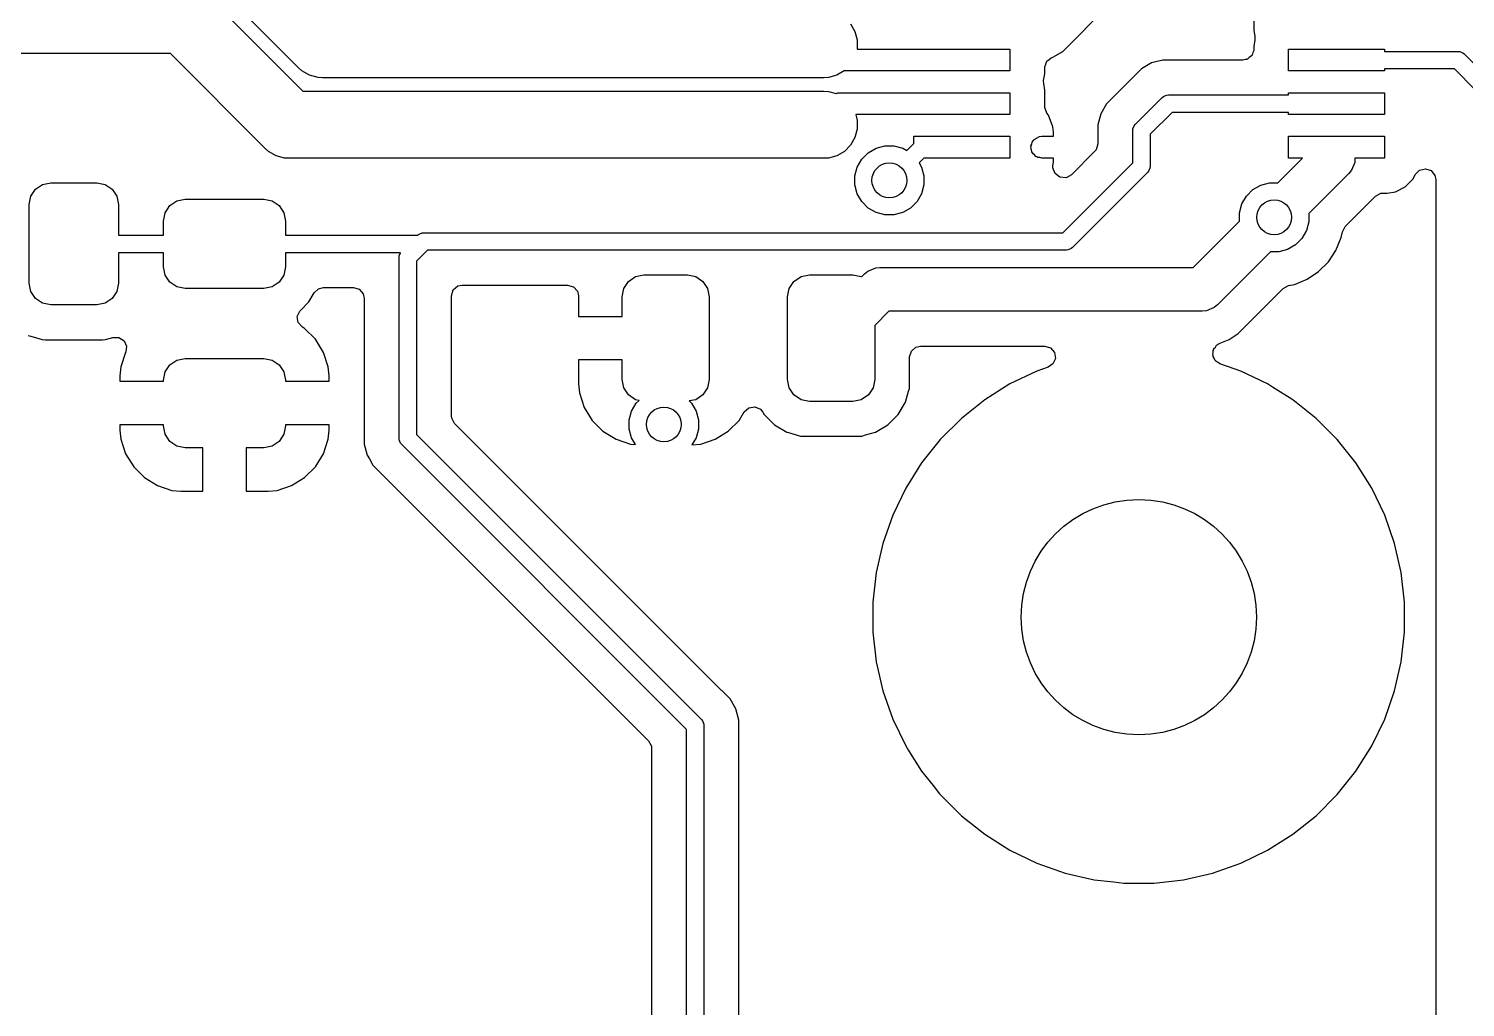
# Model space of a CAD drawing. Extents: x 0.71 to 7.56, y -5.16 to -0.79.
# Drawn here: x 1.703 to 2.352, y -2.676 to -2.234 of the extents above; entities that cross this region are included whole.
import ezdxf

# ---------------------------------------------------------------- set-up
doc = ezdxf.new("R2010")
doc.units = 0
doc.header["$MEASUREMENT"] = 0
doc.layers.add('BLACK', color=7, linetype='CONTINUOUS')

msp = doc.modelspace()

# ---------------------------------------------------------------- linework, layer by layer
at = {"layer": 'BLACK', "linetype": 'CONTINUOUS'}
for p, q in [((1.82516, -2.25197), (1.78228, -2.20909)), ((1.7842, -2.2196), (1.82709, -2.26248)), ((2.17037, -2.24451), (2.19063, -2.22425)), ((2.07452, -2.23203), (2.0765, -2.23546)), ((2.25667, -2.22739), (2.25667, -2.2349)), ((2.0765, -2.23546), (2.07753, -2.23928)), ((2.25667, -2.2349), (2.25714, -2.23782)), ((2.25714, -2.23782), (2.25717, -2.2391)), ((2.25717, -2.2391), (2.25715, -2.23922)), ((1.76721, -2.24547), (1.04921, -2.24547)), ((1.81009, -2.28836), (1.76721, -2.24547)), ((2.07753, -2.24323), (2.07745, -2.2435)), ((2.07745, -2.2435), (2.1248, -2.2435)), ((2.07753, -2.23928), (2.07753, -2.24323)), ((2.1248, -2.2435), (2.14646, -2.2435)), ((2.14646, -2.2435), (2.14646, -2.25335)), ((2.16587, -2.2471), (2.17037, -2.24451)), ((2.25622, -2.24508), (2.2559, -2.24616)), ((2.25665, -2.24404), (2.25622, -2.24508)), ((2.25667, -2.24378), (2.25665, -2.24404)), ((2.25715, -2.23922), (2.25667, -2.24226)), ((2.25667, -2.24226), (2.25667, -2.24378)), ((2.27244, -2.25335), (2.27244, -2.2435)), ((2.27244, -2.2435), (2.31575, -2.2435)), ((2.31575, -2.2435), (2.31575, -2.24449)), ((2.31575, -2.24449), (2.34894, -2.24449)), ((2.34894, -2.24449), (2.34971, -2.24456)), ((2.34971, -2.24456), (2.35113, -2.24515)), ((2.35113, -2.24515), (2.35173, -2.24564)), ((2.35173, -2.24564), (2.36234, -2.25626)), ((1.82665, -2.25328), (1.82516, -2.25197)), ((2.16222, -2.25163), (2.16224, -2.25143)), ((2.16222, -2.25459), (2.16222, -2.25163)), ((2.16224, -2.25143), (2.16267, -2.25032)), ((2.16267, -2.25032), (2.163, -2.24919)), ((2.163, -2.24919), (2.16315, -2.24905)), ((2.16315, -2.24905), (2.16323, -2.24886)), ((2.16323, -2.24886), (2.16418, -2.24816)), ((2.16418, -2.24816), (2.16508, -2.24739)), ((2.16508, -2.24739), (2.1654, -2.24727)), ((2.1654, -2.24727), (2.16544, -2.24724)), ((2.16544, -2.24724), (2.1655, -2.24723)), ((2.1655, -2.24723), (2.16584, -2.24711)), ((2.16584, -2.24711), (2.16587, -2.2471)), ((2.2105, -2.24975), (2.20601, -2.25234)), ((2.2124, -2.24924), (2.2105, -2.24975)), ((2.2105, -2.24975), (2.2105, -2.24975)), ((2.2105, -2.24975), (2.2105, -2.24975)), ((2.21552, -2.24841), (2.2124, -2.24924)), ((2.2124, -2.24924), (2.2124, -2.24924)), ((2.25179, -2.24841), (2.21552, -2.24841)), ((2.25287, -2.24817), (2.25179, -2.24841)), ((2.25334, -2.24815), (2.25287, -2.24817)), ((2.25352, -2.24803), (2.25334, -2.24815)), ((2.25382, -2.24796), (2.25352, -2.24803)), ((2.25467, -2.24723), (2.25382, -2.24796)), ((2.2556, -2.24658), (2.25467, -2.24723)), ((2.2557, -2.24634), (2.2556, -2.24658)), ((2.2559, -2.24616), (2.2557, -2.24634)), ((1.83008, -2.25526), (1.82665, -2.25328)), ((1.8339, -2.25628), (1.83008, -2.25526)), ((1.83588, -2.25641), (1.8339, -2.25628)), ((2.0625, -2.25641), (1.83588, -2.25641)), ((2.06448, -2.25628), (2.0625, -2.25641)), ((2.0683, -2.25526), (2.06448, -2.25628)), ((2.07161, -2.25335), (2.0683, -2.25526)), ((2.10315, -2.25335), (2.07161, -2.25335)), ((2.14646, -2.25335), (2.10315, -2.25335)), ((2.16172, -2.25787), (2.16173, -2.25769)), ((2.16176, -2.25903), (2.16172, -2.25787)), ((2.16173, -2.25769), (2.16222, -2.25459)), ((2.20262, -2.25573), (2.19312, -2.26523)), ((2.20601, -2.25234), (2.20262, -2.25573)), ((2.20262, -2.25573), (2.20262, -2.25573)), ((2.31575, -2.25335), (2.27244, -2.25335)), ((2.34731, -2.25236), (2.31575, -2.25236)), ((2.31575, -2.25236), (2.31575, -2.25335)), ((2.35678, -2.26182), (2.34731, -2.25236)), ((1.82709, -2.26248), (2.0625, -2.26248)), ((2.0625, -2.26248), (2.06448, -2.26261)), ((2.06448, -2.26261), (2.06804, -2.26357)), ((2.06804, -2.26357), (2.06821, -2.2635)), ((2.06821, -2.2635), (2.06872, -2.26328)), ((2.06872, -2.26328), (2.06969, -2.26319)), ((2.06872, -2.26328), (2.06872, -2.26328)), ((2.06969, -2.26319), (2.12628, -2.26319)), ((2.12628, -2.26319), (2.14646, -2.26319)), ((2.14646, -2.26319), (2.14646, -2.27303)), ((2.16222, -2.26195), (2.16176, -2.25903)), ((2.16222, -2.26947), (2.16222, -2.26195)), ((2.16222, -2.26195), (2.16222, -2.26195)), ((2.21533, -2.26533), (2.21592, -2.26484)), ((2.21592, -2.26484), (2.21651, -2.26459)), ((2.21651, -2.26459), (2.21734, -2.26425)), ((2.21734, -2.26425), (2.21811, -2.26417)), ((2.21811, -2.26417), (2.27244, -2.26417)), ((2.27244, -2.26417), (2.27244, -2.26319)), ((2.27244, -2.26319), (2.31575, -2.26319)), ((2.31575, -2.26319), (2.31575, -2.27303)), ((2.16224, -2.26981), (2.16222, -2.26947)), ((2.1632, -2.27239), (2.16224, -2.26981)), ((2.19014, -2.26822), (2.18754, -2.27271)), ((2.19312, -2.26523), (2.19014, -2.26822)), ((2.19312, -2.26523), (2.19312, -2.26523)), ((2.20312, -2.27753), (2.21533, -2.26533)), ((2.10315, -2.27303), (2.07682, -2.27303)), ((2.07682, -2.27303), (2.07753, -2.27566)), ((2.07753, -2.27566), (2.07753, -2.27962)), ((2.14646, -2.27303), (2.10315, -2.27303)), ((2.16391, -2.27334), (2.1632, -2.27239)), ((2.16589, -2.27865), (2.16391, -2.27334)), ((2.18754, -2.27271), (2.1862, -2.27772)), ((2.1862, -2.27772), (2.1862, -2.28627)), ((2.20263, -2.27813), (2.20312, -2.27753)), ((2.21974, -2.27205), (2.20984, -2.28195)), ((2.27244, -2.27205), (2.21974, -2.27205)), ((2.27244, -2.27303), (2.27244, -2.27205)), ((2.31575, -2.27303), (2.27244, -2.27303)), ((2.0765, -2.28344), (2.07452, -2.28687)), ((2.07753, -2.27962), (2.0765, -2.28344)), ((2.10315, -2.28608), (2.10315, -2.28287)), ((2.10315, -2.28287), (2.14646, -2.28287)), ((2.14646, -2.28287), (2.14646, -2.29272)), ((2.15717, -2.28464), (2.1574, -2.28438)), ((2.1574, -2.28438), (2.15748, -2.2843)), ((2.15748, -2.2843), (2.1599, -2.28299)), ((2.1599, -2.28299), (2.16094, -2.28287)), ((2.16094, -2.28287), (2.16614, -2.28287)), ((2.16614, -2.28099), (2.16589, -2.27865)), ((2.16589, -2.27865), (2.16589, -2.27865)), ((2.16614, -2.28287), (2.16614, -2.28099)), ((2.16614, -2.28099), (2.16614, -2.28099)), ((2.20197, -2.28031), (2.20204, -2.27955)), ((2.20197, -2.29483), (2.20197, -2.28031)), ((2.20204, -2.27955), (2.20263, -2.27813)), ((2.20984, -2.28195), (2.20984, -2.29646)), ((2.27244, -2.29272), (2.27244, -2.28287)), ((2.27244, -2.28287), (2.31575, -2.28287)), ((2.31575, -2.28287), (2.31575, -2.29272)), ((1.81158, -2.28967), (1.81009, -2.28836)), ((1.81501, -2.29165), (1.81158, -2.28967)), ((2.07172, -2.28967), (2.0683, -2.29165)), ((2.07452, -2.28687), (2.07172, -2.28967)), ((2.07955, -2.29317), (2.08246, -2.29026)), ((2.08246, -2.29026), (2.08602, -2.28821)), ((2.08602, -2.28821), (2.08999, -2.28714)), ((2.08999, -2.28714), (2.0941, -2.28714)), ((2.0941, -2.28714), (2.09807, -2.28821)), ((2.09807, -2.28821), (2.09995, -2.28929)), ((2.09995, -2.28929), (2.10315, -2.28608)), ((2.15599, -2.28818), (2.1561, -2.28766)), ((2.15629, -2.289), (2.15599, -2.28818)), ((2.15602, -2.28714), (2.15639, -2.28635)), ((2.1561, -2.28766), (2.15602, -2.28714)), ((2.15642, -2.28986), (2.15629, -2.289)), ((2.15639, -2.28635), (2.15657, -2.2855)), ((2.15676, -2.29026), (2.15642, -2.28986)), ((2.15657, -2.2855), (2.15709, -2.2848)), ((2.15695, -2.29076), (2.15676, -2.29026)), ((2.15765, -2.29128), (2.15695, -2.29076)), ((2.15709, -2.2848), (2.15717, -2.28464)), ((2.18477, -2.28972), (2.17427, -2.30023)), ((2.18543, -2.28891), (2.18477, -2.28972)), ((2.1862, -2.28627), (2.18543, -2.28891)), ((1.81883, -2.29267), (1.81501, -2.29165)), ((1.82081, -2.2928), (1.81883, -2.29267)), ((2.0625, -2.2928), (1.82081, -2.2928)), ((2.06448, -2.29267), (2.0625, -2.2928)), ((2.0683, -2.29165), (2.06448, -2.29267)), ((2.07643, -2.3007), (2.0775, -2.29673)), ((2.0775, -2.29673), (2.07955, -2.29317)), ((2.10765, -2.29272), (2.10551, -2.29486)), ((2.10551, -2.29486), (2.1066, -2.29673)), ((2.1066, -2.29673), (2.10766, -2.3007)), ((2.14646, -2.29272), (2.10765, -2.29272)), ((2.15822, -2.29194), (2.15765, -2.29128)), ((2.15873, -2.29209), (2.15822, -2.29194)), ((2.15915, -2.29241), (2.15873, -2.29209)), ((2.16002, -2.29247), (2.15915, -2.29241)), ((2.16086, -2.29272), (2.16002, -2.29247)), ((2.16614, -2.29272), (2.16086, -2.29272)), ((2.16595, -2.29712), (2.16596, -2.29625)), ((2.16691, -2.2997), (2.16595, -2.29712)), ((2.16596, -2.29625), (2.16614, -2.2946)), ((2.16614, -2.2946), (2.16614, -2.29272)), ((2.16614, -2.2946), (2.16614, -2.2946)), ((2.17042, -2.32638), (2.20197, -2.29483)), ((2.20977, -2.29722), (2.20918, -2.29864)), ((2.20984, -2.29646), (2.20977, -2.29722)), ((2.26759, -2.30383), (2.2787, -2.29272)), ((2.2787, -2.29272), (2.27244, -2.29272)), ((2.30227, -2.29464), (2.3008, -2.29818)), ((2.31575, -2.29272), (2.30227, -2.29272)), ((2.30227, -2.29272), (2.30227, -2.29464)), ((2.33155, -2.29815), (2.33422, -2.29749)), ((2.33422, -2.29749), (2.33682, -2.29837)), ((1.70949, -2.30459), (1.71325, -2.30384)), ((1.71325, -2.30384), (1.73392, -2.30384)), ((1.73392, -2.30384), (1.73769, -2.30459)), ((2.07643, -2.30481), (2.07643, -2.3007)), ((2.10766, -2.3007), (2.10766, -2.30481)), ((2.16911, -2.30135), (2.16691, -2.2997)), ((2.17186, -2.30154), (2.16911, -2.30135)), ((2.17427, -2.30023), (2.17186, -2.30154)), ((2.20869, -2.29924), (2.17483, -2.3331)), ((2.20918, -2.29864), (2.20869, -2.29924)), ((2.25987, -2.30489), (2.26384, -2.30383)), ((2.26384, -2.30383), (2.26759, -2.30383)), ((2.29958, -2.29968), (2.28151, -2.31775)), ((2.3008, -2.29818), (2.29958, -2.29968)), ((2.32513, -2.30563), (2.32866, -2.3021)), ((2.32866, -2.3021), (2.32966, -2.30015)), ((2.32966, -2.30015), (2.33155, -2.29815)), ((2.33682, -2.29837), (2.33853, -2.30053)), ((2.33853, -2.30053), (2.33889, -2.30236)), ((2.33889, -2.30236), (2.33889, -3.60419)), ((1.70341, -2.31369), (1.70416, -2.30992)), ((1.70416, -2.30992), (1.70629, -2.30673)), ((1.70629, -2.30673), (1.70949, -2.30459)), ((1.73769, -2.30459), (1.74088, -2.30673)), ((1.74088, -2.30673), (1.74301, -2.30992)), ((1.74301, -2.30992), (1.74376, -2.31369)), ((2.0775, -2.30878), (2.07643, -2.30481)), ((2.07955, -2.31234), (2.0775, -2.30878)), ((2.1066, -2.30878), (2.10454, -2.31234)), ((2.10766, -2.30481), (2.1066, -2.30878)), ((2.25135, -2.31341), (2.2534, -2.30985)), ((2.2534, -2.30985), (2.25631, -2.30695)), ((2.25631, -2.30695), (2.25987, -2.30489)), ((2.29806, -2.32349), (2.31164, -2.30991)), ((2.31164, -2.30991), (2.31405, -2.3086)), ((2.31405, -2.3086), (2.31509, -2.30848)), ((2.31509, -2.30848), (2.31699, -2.30848)), ((2.31699, -2.30848), (2.32068, -2.3079)), ((2.31699, -2.30848), (2.31699, -2.30848)), ((2.32068, -2.3079), (2.32513, -2.30563)), ((1.70341, -2.34912), (1.70341, -2.31369)), ((1.74376, -2.31369), (1.74376, -2.32754)), ((1.76485, -2.31738), (1.76699, -2.31418)), ((1.76699, -2.31418), (1.77018, -2.31205)), ((1.77018, -2.31205), (1.77394, -2.3113)), ((1.77394, -2.3113), (1.80938, -2.3113)), ((1.80938, -2.3113), (1.81314, -2.31205)), ((1.81314, -2.31205), (1.81634, -2.31418)), ((1.81634, -2.31418), (1.81847, -2.31738)), ((2.08246, -2.31525), (2.07955, -2.31234)), ((2.08602, -2.31731), (2.08246, -2.31525)), ((2.10163, -2.31525), (2.09807, -2.31731)), ((2.10454, -2.31234), (2.10163, -2.31525)), ((2.25028, -2.31738), (2.25135, -2.31341)), ((1.7641, -2.32114), (1.76485, -2.31738)), ((1.7641, -2.32754), (1.7641, -2.32114)), ((1.81847, -2.31738), (1.81922, -2.32114)), ((1.81922, -2.32114), (1.81922, -2.32754)), ((2.08999, -2.31837), (2.08602, -2.31731)), ((2.0941, -2.31837), (2.08999, -2.31837)), ((2.09807, -2.31731), (2.0941, -2.31837)), ((2.22929, -2.34213), (2.25028, -2.32113)), ((2.25028, -2.32113), (2.25028, -2.31738)), ((2.28151, -2.32149), (2.28044, -2.32547)), ((2.28151, -2.31775), (2.28151, -2.32149)), ((2.298, -2.32355), (2.29806, -2.32349)), ((1.74376, -2.32754), (1.7641, -2.32754)), ((1.81922, -2.32754), (1.87896, -2.32754)), ((1.87896, -2.32753), (1.87929, -2.32726)), ((1.87896, -2.32754), (1.87896, -2.32753)), ((1.87929, -2.32726), (1.87956, -2.32704)), ((1.87956, -2.32704), (1.87998, -2.32687)), ((1.87998, -2.32687), (1.88098, -2.32645)), ((1.88098, -2.32645), (1.88175, -2.32638)), ((1.88175, -2.32638), (2.17042, -2.32638)), ((2.27839, -2.32903), (2.27548, -2.33193)), ((2.28044, -2.32547), (2.27839, -2.32903)), ((2.29382, -2.33437), (2.2962, -2.32863)), ((2.2962, -2.32863), (2.29673, -2.32599)), ((2.29673, -2.32599), (2.298, -2.32355)), ((1.7641, -2.33541), (1.74376, -2.33541)), ((1.74376, -2.33541), (1.74376, -2.34912)), ((1.7641, -2.34181), (1.7641, -2.33541)), ((1.8712, -2.33541), (1.81922, -2.33541)), ((1.81922, -2.33541), (1.81922, -2.34181)), ((1.87063, -2.33681), (1.8712, -2.33541)), ((1.88338, -2.33425), (1.87843, -2.33921)), ((2.17205, -2.33425), (1.88338, -2.33425)), ((2.17282, -2.33418), (2.17205, -2.33425)), ((2.17423, -2.33359), (2.17282, -2.33418)), ((2.17483, -2.3331), (2.17423, -2.33359)), ((2.2642, -2.33505), (2.24033, -2.35893)), ((2.26795, -2.33505), (2.2642, -2.33505)), ((2.27192, -2.33399), (2.26795, -2.33505)), ((2.27548, -2.33193), (2.27192, -2.33399)), ((2.29038, -2.33953), (2.29382, -2.33437)), ((1.76485, -2.34558), (1.7641, -2.34181)), ((1.81922, -2.34181), (1.81847, -2.34558)), ((1.87055, -2.33757), (1.87063, -2.33681)), ((1.87055, -2.41923), (1.87055, -2.33757)), ((1.87843, -2.33921), (1.87843, -2.4176)), ((2.08233, -2.34378), (2.08588, -2.34232)), ((2.08588, -2.34232), (2.0878, -2.34213)), ((2.08588, -2.34232), (2.08588, -2.34232)), ((2.0878, -2.34213), (2.22929, -2.34213)), ((2.28599, -2.34392), (2.29038, -2.33953)), ((1.70416, -2.35288), (1.70341, -2.34912)), ((1.74376, -2.34912), (1.74301, -2.35288)), ((1.76699, -2.34877), (1.76485, -2.34558)), ((1.77018, -2.3509), (1.76699, -2.34877)), ((1.81634, -2.34877), (1.81314, -2.3509)), ((1.81847, -2.34558), (1.81634, -2.34877)), ((1.97201, -2.35155), (1.97414, -2.34836)), ((1.97414, -2.34836), (1.97734, -2.34622)), ((1.97734, -2.34622), (1.9811, -2.34547)), ((1.9811, -2.34547), (2.00079, -2.34547)), ((2.00079, -2.34547), (2.00455, -2.34622)), ((2.00455, -2.34622), (2.00775, -2.34836)), ((2.00775, -2.34836), (2.00988, -2.35155)), ((2.04681, -2.35155), (2.04895, -2.34836)), ((2.04895, -2.34836), (2.05214, -2.34622)), ((2.05214, -2.34622), (2.05591, -2.34547)), ((2.05591, -2.34547), (2.07559, -2.34547)), ((2.07559, -2.34547), (2.07936, -2.34622)), ((2.07936, -2.34622), (2.07952, -2.34633)), ((2.07952, -2.34633), (2.08084, -2.34501)), ((2.08084, -2.34501), (2.08233, -2.34378)), ((2.27509, -2.34974), (2.28082, -2.34737)), ((2.28082, -2.34737), (2.28599, -2.34392)), ((1.70629, -2.35608), (1.70416, -2.35288)), ((1.74301, -2.35288), (1.74088, -2.35608)), ((1.77394, -2.35165), (1.77018, -2.3509)), ((1.80938, -2.35165), (1.77394, -2.35165)), ((1.81314, -2.3509), (1.80938, -2.35165)), ((1.82977, -2.35763), (1.83217, -2.35358)), ((1.83217, -2.35358), (1.83418, -2.3517)), ((1.83418, -2.3517), (1.83637, -2.35118)), ((1.83637, -2.35118), (1.8499, -2.35118)), ((1.8499, -2.35118), (1.85254, -2.35196)), ((1.85254, -2.35196), (1.85434, -2.35404)), ((1.85434, -2.35404), (1.85478, -2.35606)), ((1.89419, -2.3549), (1.89497, -2.35226)), ((1.89419, -2.39468), (1.89419, -2.3549)), ((1.89497, -2.35226), (1.89705, -2.35046)), ((1.89705, -2.35046), (1.89907, -2.35002)), ((1.89907, -2.35002), (1.94669, -2.35002)), ((1.94669, -2.35002), (1.94933, -2.35079)), ((1.94933, -2.35079), (1.95113, -2.35287)), ((1.95113, -2.35287), (1.95157, -2.3549)), ((1.95157, -2.3549), (1.95157, -2.36417)), ((1.97126, -2.35531), (1.97201, -2.35155)), ((1.97126, -2.36417), (1.97126, -2.35531)), ((2.00988, -2.35155), (2.01063, -2.35531)), ((2.01063, -2.35531), (2.01063, -2.39272)), ((2.04606, -2.35531), (2.04681, -2.35155)), ((2.04606, -2.39272), (2.04606, -2.35531)), ((2.24969, -2.37186), (2.26995, -2.3516)), ((2.26995, -2.3516), (2.27236, -2.35029)), ((2.27236, -2.35029), (2.27244, -2.35027)), ((2.27244, -2.35027), (2.27509, -2.34974)), ((1.70949, -2.35821), (1.70629, -2.35608)), ((1.71325, -2.35896), (1.70949, -2.35821)), ((1.73392, -2.35896), (1.71325, -2.35896)), ((1.73769, -2.35821), (1.73392, -2.35896)), ((1.74088, -2.35608), (1.73769, -2.35821)), ((1.82455, -2.36431), (1.82565, -2.36178)), ((1.82565, -2.36178), (1.82595, -2.36146)), ((1.82595, -2.36146), (1.82977, -2.35763)), ((1.85478, -2.35606), (1.85478, -2.41663)), ((2.09187, -2.36181), (2.08543, -2.36825)), ((2.23337, -2.36181), (2.09187, -2.36181)), ((2.23529, -2.36162), (2.23337, -2.36181)), ((2.23883, -2.36015), (2.23529, -2.36162)), ((2.24033, -2.35893), (2.23883, -2.36015)), ((2.23883, -2.36015), (2.23883, -2.36015)), ((1.825, -2.36702), (1.82455, -2.36431)), ((1.82684, -2.36907), (1.825, -2.36702)), ((1.95157, -2.36417), (1.97126, -2.36417)), ((2.08543, -2.36825), (2.08543, -2.39272)), ((1.703, -2.37281), (1.70413, -2.37314)), ((1.70413, -2.37314), (1.70921, -2.37461)), ((1.70921, -2.37461), (1.70921, -2.37461)), ((1.70921, -2.37461), (1.70921, -2.37461)), ((1.70921, -2.37461), (1.71067, -2.37473)), ((1.71067, -2.37473), (1.71067, -2.37473)), ((1.71067, -2.37473), (1.73651, -2.37473)), ((1.73651, -2.37473), (1.73796, -2.37461)), ((1.73651, -2.37473), (1.73651, -2.37473)), ((1.73796, -2.37461), (1.74122, -2.37367)), ((1.74122, -2.37367), (1.74397, -2.37367)), ((1.74397, -2.37367), (1.74628, -2.37517)), ((1.74628, -2.37517), (1.74742, -2.37767)), ((1.82782, -2.36967), (1.82684, -2.36907)), ((1.8327, -2.37455), (1.82782, -2.36967)), ((1.83632, -2.38043), (1.8327, -2.37455)), ((2.24109, -2.37649), (2.2455, -2.37466)), ((2.2455, -2.37466), (2.24557, -2.37461)), ((2.24557, -2.37461), (2.24969, -2.37186)), ((1.747, -2.38043), (1.74483, -2.38698)), ((1.74701, -2.38042), (1.747, -2.38043)), ((1.74702, -2.3804), (1.74701, -2.38042)), ((1.74709, -2.38016), (1.74702, -2.38037)), ((1.74702, -2.38037), (1.74702, -2.3804)), ((1.74742, -2.37767), (1.74705, -2.38015)), ((1.74705, -2.38015), (1.74709, -2.38016)), ((1.83849, -2.38698), (1.83632, -2.38043)), ((1.83632, -2.38043), (1.83632, -2.38043)), ((2.1012, -2.38246), (2.10198, -2.37982)), ((2.10198, -2.37982), (2.10405, -2.37802)), ((2.10405, -2.37802), (2.10608, -2.37758)), ((2.10608, -2.37758), (2.16222, -2.37758)), ((2.16222, -2.37758), (2.16486, -2.37835)), ((2.16486, -2.37835), (2.16667, -2.38043)), ((2.16667, -2.38043), (2.16706, -2.38316)), ((2.23814, -2.38143), (2.23832, -2.38049)), ((2.2383, -2.38184), (2.23814, -2.38143)), ((2.23829, -2.38228), (2.2383, -2.38184)), ((2.23832, -2.38049), (2.23834, -2.37953)), ((2.23834, -2.37953), (2.23858, -2.37916)), ((2.23858, -2.37916), (2.23867, -2.37873)), ((2.23867, -2.37873), (2.23933, -2.37804)), ((2.23933, -2.37804), (2.23986, -2.37724)), ((2.23986, -2.37724), (2.24043, -2.3769)), ((2.24043, -2.3769), (2.24057, -2.37675)), ((2.24057, -2.37675), (2.24104, -2.37651)), ((2.24104, -2.37651), (2.24109, -2.37649)), ((1.74483, -2.38698), (1.74442, -2.39102)), ((1.74483, -2.38698), (1.74483, -2.38698)), ((1.76485, -2.38923), (1.76699, -2.38603)), ((1.76699, -2.38603), (1.77018, -2.3839)), ((1.77018, -2.3839), (1.77394, -2.38315)), ((1.77394, -2.38315), (1.80938, -2.38315)), ((1.80938, -2.38315), (1.81314, -2.3839)), ((1.81314, -2.3839), (1.81634, -2.38603)), ((1.81634, -2.38603), (1.81847, -2.38923)), ((1.83891, -2.39102), (1.83849, -2.38698)), ((1.97126, -2.38386), (1.95157, -2.38386)), ((1.95157, -2.38386), (1.95157, -2.39468)), ((1.97126, -2.39272), (1.97126, -2.38386)), ((2.1012, -2.3953), (2.1012, -2.38246)), ((2.16384, -2.38707), (2.15869, -2.38887)), ((2.16591, -2.38566), (2.16384, -2.38707)), ((2.16706, -2.38316), (2.16591, -2.38566)), ((2.2388, -2.3831), (2.23829, -2.38228)), ((2.23915, -2.38399), (2.2388, -2.3831)), ((2.23951, -2.38424), (2.23915, -2.38399)), ((2.23974, -2.38462), (2.23951, -2.38424)), ((2.24061, -2.38503), (2.23974, -2.38462)), ((2.24139, -2.38559), (2.24061, -2.38503)), ((2.25076, -2.38887), (2.24139, -2.38559)), ((1.74442, -2.39102), (1.74442, -2.39348)), ((1.74442, -2.39348), (1.7641, -2.39348)), ((1.7641, -2.39299), (1.76485, -2.38923)), ((1.7641, -2.39348), (1.7641, -2.39299)), ((1.81847, -2.38923), (1.81922, -2.39299)), ((1.81922, -2.39299), (1.81922, -2.39348)), ((1.81922, -2.39348), (1.83891, -2.39348)), ((1.83891, -2.39348), (1.83891, -2.39102)), ((1.83891, -2.39102), (1.83891, -2.39102)), ((1.89419, -2.40904), (1.89419, -2.39468)), ((1.95157, -2.39468), (1.95199, -2.39873)), ((1.97201, -2.39648), (1.97126, -2.39272)), ((2.01063, -2.39272), (2.00988, -2.39648)), ((2.04681, -2.39648), (2.04606, -2.39272)), ((2.08543, -2.39272), (2.08468, -2.39648)), ((2.14654, -2.39472), (2.13512, -2.4019)), ((2.15869, -2.38887), (2.14654, -2.39472)), ((2.26291, -2.39472), (2.25076, -2.38887)), ((2.26511, -2.3961), (2.26291, -2.39472)), ((1.95199, -2.39873), (1.95416, -2.40528)), ((1.97414, -2.39968), (1.97201, -2.39648)), ((1.97734, -2.40181), (1.97414, -2.39968)), ((2.00775, -2.39968), (2.00455, -2.40181)), ((2.00988, -2.39648), (2.00775, -2.39968)), ((2.04895, -2.39968), (2.04681, -2.39648)), ((2.05214, -2.40181), (2.04895, -2.39968)), ((2.08255, -2.39968), (2.07936, -2.40181)), ((2.08468, -2.39648), (2.08255, -2.39968)), ((2.09928, -2.40297), (2.10072, -2.39803)), ((2.10072, -2.39803), (2.10109, -2.39675)), ((2.10109, -2.39675), (2.1012, -2.3953)), ((2.10109, -2.39675), (2.10109, -2.39675)), ((2.1012, -2.3953), (2.1012, -2.3953)), ((2.27433, -2.4019), (2.26511, -2.3961)), ((1.95416, -2.40528), (1.95416, -2.40528)), ((1.95416, -2.40528), (1.95778, -2.41116)), ((1.97454, -2.41094), (1.97561, -2.40697)), ((1.97561, -2.40697), (1.97766, -2.40341)), ((1.97894, -2.40213), (1.97734, -2.40181)), ((1.97766, -2.40341), (1.97894, -2.40213)), ((2.00455, -2.40181), (2.00164, -2.40239)), ((2.00164, -2.40239), (2.00265, -2.40341)), ((2.00265, -2.40341), (2.00471, -2.40697)), ((2.00471, -2.40697), (2.00577, -2.41094)), ((2.02411, -2.41116), (2.02647, -2.40732)), ((2.02647, -2.40732), (2.02852, -2.40548)), ((2.02852, -2.40548), (2.03124, -2.40503)), ((2.03124, -2.40503), (2.03376, -2.40613)), ((2.03376, -2.40613), (2.03483, -2.40739)), ((2.03483, -2.40739), (2.03551, -2.40854)), ((2.05591, -2.40256), (2.05214, -2.40181)), ((2.07559, -2.40256), (2.05591, -2.40256)), ((2.07936, -2.40181), (2.07559, -2.40256)), ((2.09599, -2.40854), (2.09928, -2.40297)), ((2.13512, -2.4019), (2.12457, -2.41031)), ((2.28488, -2.41031), (2.27433, -2.4019)), ((1.7641, -2.41317), (1.74442, -2.41317)), ((1.74442, -2.41317), (1.74442, -2.41563)), ((1.7641, -2.41366), (1.7641, -2.41317)), ((1.76485, -2.41743), (1.7641, -2.41366)), ((1.81922, -2.41366), (1.81847, -2.41743)), ((1.83891, -2.41317), (1.81922, -2.41317)), ((1.81922, -2.41317), (1.81922, -2.41366)), ((1.83891, -2.41563), (1.83891, -2.41317)), ((1.8943, -2.41008), (1.89419, -2.40904)), ((1.89562, -2.4125), (1.8943, -2.41008)), ((2.01626, -2.53313), (1.89562, -2.4125)), ((1.95778, -2.41116), (1.96266, -2.41604)), ((1.97454, -2.41505), (1.97454, -2.41094)), ((2.00577, -2.41094), (2.00577, -2.41505)), ((2.01923, -2.41604), (2.02411, -2.41116)), ((2.03551, -2.40854), (2.03551, -2.40854)), ((2.03551, -2.40854), (2.03551, -2.40854)), ((2.03551, -2.40854), (2.04008, -2.41311)), ((2.04008, -2.41311), (2.04008, -2.41311)), ((2.04008, -2.41311), (2.04008, -2.41311)), ((2.04008, -2.41311), (2.04565, -2.41641)), ((2.08584, -2.41641), (2.09141, -2.41311)), ((2.09141, -2.41311), (2.09599, -2.40854)), ((2.12457, -2.41031), (2.11503, -2.41985)), ((2.29442, -2.41985), (2.28488, -2.41031)), ((1.74442, -2.41563), (1.74483, -2.41967)), ((1.74483, -2.41967), (1.747, -2.42623)), ((1.76699, -2.42062), (1.76485, -2.41743)), ((1.77018, -2.42275), (1.76699, -2.42062)), ((1.81634, -2.42062), (1.81314, -2.42275)), ((1.81847, -2.41743), (1.81634, -2.42062)), ((1.83632, -2.42623), (1.83849, -2.41967)), ((1.83849, -2.41967), (1.83891, -2.41563)), ((1.83849, -2.41967), (1.83849, -2.41967)), ((1.83891, -2.41563), (1.83891, -2.41563)), ((1.85478, -2.41663), (1.85478, -2.42182)), ((1.87063, -2.42), (1.87055, -2.41923)), ((1.87121, -2.42142), (1.87063, -2.42)), ((1.87843, -2.4176), (2.00711, -2.54629)), ((1.96266, -2.41604), (1.96854, -2.41966)), ((1.96854, -2.41966), (1.96854, -2.41966)), ((1.96854, -2.41966), (1.97509, -2.42183)), ((1.97561, -2.41902), (1.97454, -2.41505)), ((1.97737, -2.42206), (1.97561, -2.41902)), ((2.00471, -2.41902), (2.00285, -2.42223)), ((2.00577, -2.41505), (2.00471, -2.41902)), ((2.0068, -2.42183), (2.01335, -2.41966)), ((2.01335, -2.41966), (2.01923, -2.41604)), ((2.01335, -2.41966), (2.01335, -2.41966)), ((2.04565, -2.41641), (2.04643, -2.41663)), ((2.04643, -2.41663), (2.05187, -2.41821)), ((2.05187, -2.41821), (2.05187, -2.41821)), ((2.05187, -2.41821), (2.05187, -2.41821)), ((2.05187, -2.41821), (2.05332, -2.41833)), ((2.05332, -2.41833), (2.05332, -2.41833)), ((2.05332, -2.41833), (2.07818, -2.41833)), ((2.07818, -2.41833), (2.07963, -2.41821)), ((2.07818, -2.41833), (2.07818, -2.41833)), ((2.07963, -2.41821), (2.08127, -2.41774)), ((2.07963, -2.41821), (2.07963, -2.41821)), ((2.07963, -2.41821), (2.07963, -2.41821)), ((2.08127, -2.41774), (2.08584, -2.41641)), ((2.11503, -2.41985), (2.10662, -2.43039)), ((2.30283, -2.43039), (2.29442, -2.41985)), ((1.747, -2.42623), (1.747, -2.42623)), ((1.747, -2.42623), (1.75063, -2.4321)), ((1.77394, -2.4235), (1.77018, -2.42275)), ((1.78182, -2.4235), (1.77394, -2.4235)), ((1.78182, -2.44319), (1.78182, -2.4235)), ((1.80938, -2.4235), (1.8015, -2.4235)), ((1.8015, -2.4235), (1.8015, -2.44319)), ((1.81314, -2.42275), (1.80938, -2.4235)), ((1.8327, -2.4321), (1.83632, -2.42623)), ((1.83632, -2.42623), (1.83632, -2.42623)), ((1.85478, -2.42182), (1.85482, -2.42196)), ((1.85482, -2.42196), (1.85613, -2.42683)), ((1.85613, -2.42683), (1.85713, -2.42858)), ((1.8717, -2.42201), (1.87121, -2.42142)), ((2.00039, -2.5507), (1.8717, -2.42201)), ((1.97509, -2.42183), (1.97509, -2.42183)), ((1.97509, -2.42183), (1.97737, -2.42206)), ((2.00285, -2.42223), (2.0068, -2.42183)), ((1.75063, -2.4321), (1.75551, -2.43698)), ((1.82782, -2.43698), (1.8327, -2.4321)), ((1.85713, -2.42858), (1.85872, -2.43133)), ((1.85872, -2.43133), (1.85872, -2.43133)), ((1.85872, -2.43133), (1.85872, -2.43133)), ((1.85872, -2.43133), (1.9832, -2.5558)), ((2.10662, -2.43039), (2.09945, -2.44181)), ((2.31, -2.44181), (2.30283, -2.43039)), ((1.75551, -2.43698), (1.76138, -2.4406)), ((1.82194, -2.4406), (1.82782, -2.43698)), ((1.76138, -2.4406), (1.76138, -2.4406)), ((1.76138, -2.4406), (1.76793, -2.44278)), ((1.76793, -2.44278), (1.76793, -2.44278)), ((1.76793, -2.44278), (1.77198, -2.44319)), ((1.77198, -2.44319), (1.78182, -2.44319)), ((1.78182, -2.44319), (1.78182, -2.44319)), ((1.8015, -2.44319), (1.81135, -2.44319)), ((1.81135, -2.44319), (1.81539, -2.44278)), ((1.81135, -2.44319), (1.81135, -2.44319)), ((1.81539, -2.44278), (1.82194, -2.4406)), ((1.82194, -2.4406), (1.82194, -2.4406)), ((2.09945, -2.44181), (2.09359, -2.45397)), ((2.31586, -2.45397), (2.31, -2.44181)), ((2.09359, -2.45397), (2.08914, -2.4667)), ((2.32031, -2.4667), (2.31586, -2.45397)), ((2.08914, -2.4667), (2.08614, -2.47985)), ((2.08914, -2.4667), (2.08914, -2.4667)), ((2.32331, -2.47985), (2.32031, -2.4667)), ((2.08614, -2.47985), (2.08463, -2.49326)), ((2.08614, -2.47985), (2.08614, -2.47985)), ((2.32482, -2.49326), (2.32331, -2.47985)), ((2.08463, -2.49326), (2.08463, -2.50674)), ((2.32482, -2.50674), (2.32482, -2.49326)), ((2.08463, -2.50674), (2.08614, -2.52015)), ((2.32331, -2.52015), (2.32482, -2.50674)), ((2.08614, -2.52015), (2.08614, -2.52015)), ((2.08614, -2.52015), (2.08914, -2.5333)), ((2.32031, -2.5333), (2.32331, -2.52015)), ((2.01643, -2.5333), (2.01626, -2.53313)), ((2.01626, -2.53313), (2.01626, -2.53313)), ((2.0201, -2.53697), (2.01643, -2.5333)), ((2.01643, -2.5333), (2.01643, -2.5333)), ((2.02269, -2.54147), (2.0201, -2.53697)), ((2.08914, -2.5333), (2.08914, -2.5333)), ((2.08914, -2.5333), (2.09359, -2.54603)), ((2.31586, -2.54603), (2.32031, -2.5333)), ((2.02404, -2.54648), (2.02269, -2.54147)), ((2.00711, -2.54629), (2.0076, -2.54688)), ((2.0076, -2.54688), (2.0076, -2.54688)), ((2.0076, -2.54688), (2.00819, -2.5483)), ((2.00819, -2.5483), (2.00827, -2.54907)), ((2.00827, -2.54907), (2.00827, -3.78971)), ((2.02404, -3.78115), (2.02404, -2.54648)), ((2.02404, -2.54648), (2.02404, -2.54648)), ((2.09359, -2.54603), (2.09945, -2.55819)), ((2.31, -2.55819), (2.31586, -2.54603)), ((1.9832, -2.5558), (1.98451, -2.55822)), ((2.00039, -3.79134), (2.00039, -2.5507)), ((1.98451, -2.55822), (1.98463, -2.55925)), ((1.98463, -2.55925), (1.98463, -3.78874)), ((2.09945, -2.55819), (2.10073, -2.56022)), ((2.10073, -2.56022), (2.10662, -2.56961)), ((2.30283, -2.56961), (2.31, -2.55819)), ((2.10662, -2.56961), (2.11176, -2.57604)), ((2.29442, -2.58015), (2.30283, -2.56961)), ((2.11176, -2.57604), (2.1147, -2.57974)), ((2.1147, -2.57974), (2.11503, -2.58015)), ((2.11503, -2.58015), (2.12457, -2.58969)), ((2.28488, -2.58969), (2.29442, -2.58015)), ((2.12457, -2.58969), (2.13512, -2.5981)), ((2.27433, -2.5981), (2.28488, -2.58969)), ((2.13512, -2.5981), (2.14654, -2.60528)), ((2.26291, -2.60528), (2.27433, -2.5981)), ((2.14654, -2.60528), (2.15869, -2.61113)), ((2.25076, -2.61113), (2.26291, -2.60528)), ((2.15869, -2.61113), (2.17142, -2.61559)), ((2.17142, -2.61559), (2.18458, -2.61859)), ((2.22487, -2.61859), (2.23802, -2.61559)), ((2.23802, -2.61559), (2.25076, -2.61113)), ((2.18458, -2.61859), (2.18458, -2.61859)), ((2.18458, -2.61859), (2.18458, -2.61859)), ((2.18458, -2.61859), (2.19351, -2.61959)), ((2.19351, -2.61959), (2.19798, -2.6201)), ((2.19798, -2.6201), (2.19798, -2.6201)), ((2.19798, -2.6201), (2.19798, -2.6201)), ((2.19798, -2.6201), (2.21147, -2.6201)), ((2.21147, -2.6201), (2.21832, -2.61933)), ((2.21147, -2.6201), (2.21147, -2.6201)), ((2.21832, -2.61933), (2.22487, -2.61859)), ((2.22487, -2.61859), (2.22487, -2.61859)), ((2.22487, -2.61859), (2.22487, -2.61859))]:
    msp.add_line(p, q, dxfattribs=at)
at = {"layer": 'BLACK'}
for centre, radius in [((2.09205, -2.30276), 0.00787), ((2.2659, -2.31944), 0.00787), ((1.99016, -2.41299), 0.00787), ((2.20472, -2.5), 0.05315)]:
    msp.add_circle(centre, radius, dxfattribs=at)

doc.saveas('drawing.dxf')
